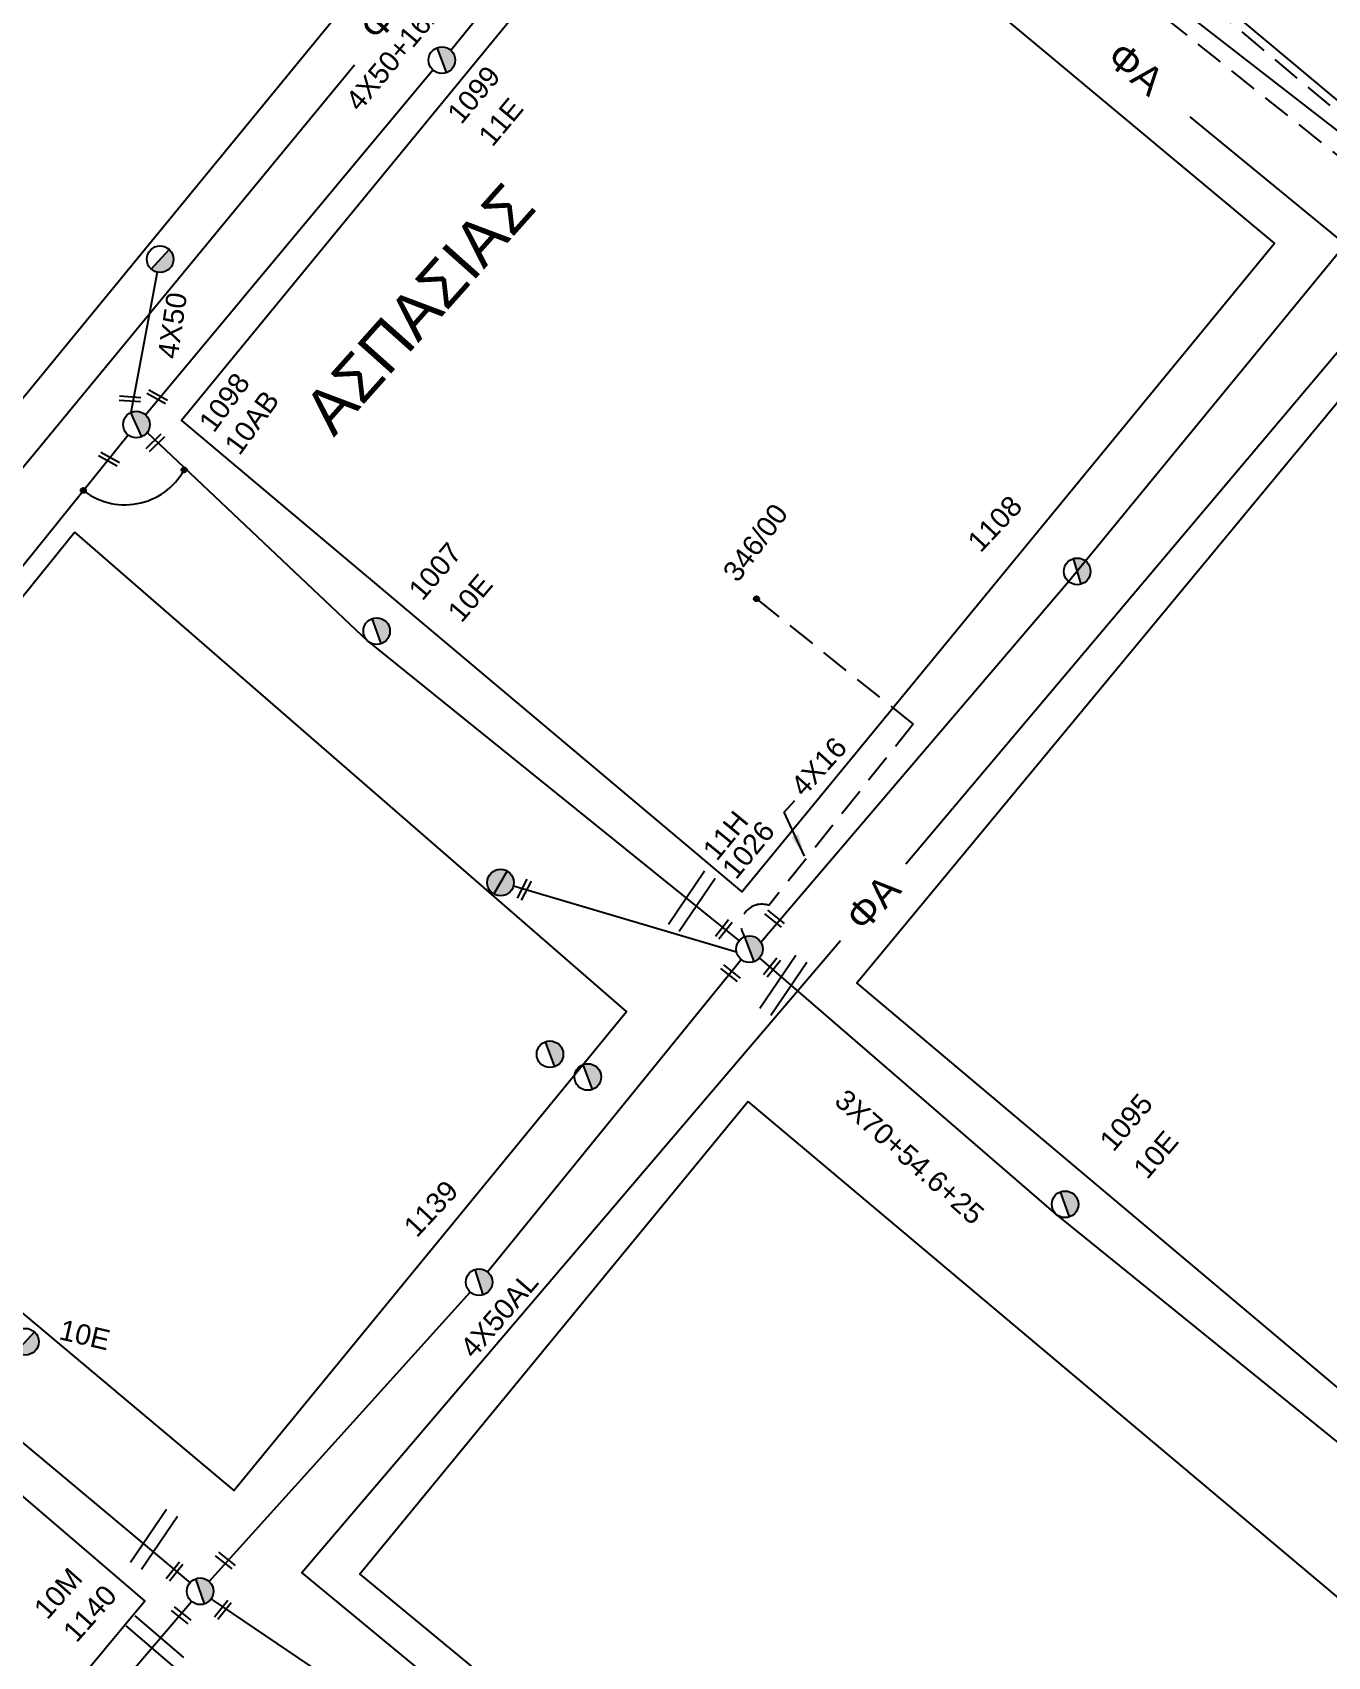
# Model space of a CAD drawing. Header units: millimetres. Extents: x 745 to 5694, y 762 to 3401.
# Drawn here: x 1759.4 to 1874.1, y 1447.8 to 1591.7 of the extents above; entities that cross this region are included whole.
import ezdxf

# ---------------------------------------------------------------- set-up
doc = ezdxf.new("R2010")
doc.units = ezdxf.units.MM
doc.linetypes.add('DASHED', pattern=[19.05, 12.7, -6.35])
for name, color, linetype in [('Άγνωστα', 7, 'Continuous'), ('Γυμνά εναέρια ΧΤ και ΦΟΠ (3Φ)   4x50+16AL', 7, 'Continuous'), ('Εναέρια παροχή ΧΤ 4x16', 7, 'SYN_LINE'), ('Επιγραφές - Σχήματα', 7, 'Continuous'), ('Μηχανική τομή', 7, 'Continuous'), ('Στύλος Ξύλινος', 7, 'Continuous'), ('Στύλος Ξύλινος @ 1', 7, 'Continuous'), ('Στύλος ΦΜ', 7, 'Continuous'), ('Στύλος ΦΜ @ 1', 7, 'Continuous'), ('Συνδέσεις', 7, 'Continuous'), ('Τομή', 7, 'Continuous'), ('Υπόβαθρο ΔΕΗ', 7, 'Continuous'), ('Υπόγεια καλώδια Παροχών ΧΤ   4x50AL', 7, 'DASHED')]:
    doc.layers.add(name, color=color, linetype=linetype)
doc.styles.add('arial', font='arial.ttf')
doc.styles.get("Standard").update_dxf_attribs({"font": 'arial.ttf'})
doc.linetypes.add('SYN_LINE', pattern='A,0.5,-0.0001,["/\\/\\/\\/",Standard,S=0.1,R=0,X=0,Y=-0.05],-0.25', length=0.7501)
doc.dimstyles.new('ISO-25', dxfattribs={"dimtxt": 2.5, "dimasz": 2.5, "dimexe": 1.25, "dimexo": 0.625, "dimtad": 1, "dimtxsty": 'Standard', "dimcen": 2.5, "dimadec": 0, "dimazin": 0, "dimtfac": 1, "dimtmove": 0, "dimatfit": 3, "dimfxl": 1, "dimarcsym": 0})

# ---------------------------------------------------------------- blocks, each defined once
blk = doc.blocks.new('ΥΠΑΡΧΩΝ ΤΣΙΜΕΝΤΕΝΙΟΣ ΣΤΥΛΟΣ')
at = {"layer": 'Στύλος ΦΜ'}
blk.add_hatch(color=256, dxfattribs=at).paths.add_polyline_path([(-1.29, -2.28, 0.574793), (2.62, 0, 0.268822), (1.3, 2.27)])
blk.add_line((-1.29, -2.28), (1.3, 2.27), dxfattribs=at)
blk.add_circle((0, 0), 2.62, dxfattribs=at)
at = {"layer": 'Στύλος ΦΜ', "flags": 4}
for tag, p in [('ΑΡΙΘΜΟΣ', (-4.68, 8.05)), ('ΤΥΠΟΣ', (-4.91, 3.03))]:
    blk.add_attdef(tag, p, '', height=4, dxfattribs=at)
blk = doc.blocks.new('ΜΗΧΑΝΙΚΗ ΤΟΜΗ')
at = {"layer": 'Μηχανική τομή', "ltscale": 40}
for p, q in [((-1.89, 0.78), (1.89, 0.78)), ((1.89, 0), (-1.89, 0))]:
    blk.add_line(p, q, dxfattribs=at)
blk = doc.blocks.new('ΥΠΑΡΧΩΝ ΞΥΛΙΝΟΣ ΣΤΥΛΟΣ')
at = {"layer": 'Στύλος Ξύλινος'}
h = blk.add_hatch(color=7, dxfattribs=at)
h.paths.add_polyline_path([(-2.62, 0, 0.270008), (-1.29, -2.28), (1.3, 2.27, 0.576266)])
h.paths.add_polyline_path([(-1.29, -2.28, 0.574793), (2.62, 0, 0.268822), (1.3, 2.27)])
at = {"layer": 'Στύλος Ξύλινος', "color": 7}
blk.add_line((-1.29, -2.28), (1.3, 2.27), dxfattribs=at)
blk.add_circle((0, 0), 2.62, dxfattribs=at)
at = {"layer": 'Στύλος Ξύλινος', "flags": 4}
for tag, p in [('ΑΡΙΘΜΟΣ', (-4.91, 8.6)), ('ΤΥΠΟΣ', (-4.85, 3.39))]:
    blk.add_attdef(tag, p, '', height=4, dxfattribs=at)
blk = doc.blocks.new('ΤΟΜΗ')
at = {"layer": 'Τομή', "ltscale": 40}
for p, q in [((-5.68, 0), (5.68, 0)), ((5.68, -2.33), (-5.68, -2.33))]:
    blk.add_line(p, q, dxfattribs=at)
blk = doc.blocks.new('_ΣΥΝΔΕΣΗ')
at = {"layer": 'Συνδέσεις', "linetype": 'SYN_LINE', "ltscale": 40}
blk.add_hatch(color=256, dxfattribs=at).paths.add_polyline_path([(0.5, -0.01, 1), (-0.5, -0.01, 1)])
at = {"layer": 'Συνδέσεις'}
blk.add_circle((0, -0.01), 0.5, dxfattribs=at)

msp = doc.modelspace()

# ---------------------------------------------------------------- linework, layer by layer
at = {"layer": 'Άγνωστα', "color": 151, "linetype": 'DASHED', "ltscale": 0.2}
msp.add_lwpolyline([(1850.84, 1600.85, 0.687507), (1853.71, 1597.76), (1880.72, 1576.21, 1.08777), (1882.35, 1578.65), (1894.06, 1595.17), (1913.7, 1620.8), (1938.13, 1652.36)], format="xyb", dxfattribs=at)
at = {"layer": 'Άγνωστα', "color": 85, "linetype": 'DASHED', "ltscale": 0.2}
msp.add_lwpolyline([(1825.79, 1626.27, -0.593792), (1828.55, 1623.49), (1878.55, 1581.64), (1901.07, 1610.74, -0.863971), (1903.12, 1613.25), (1915.16, 1628.44, -0.775772), (1917.28, 1630.87), (1928.85, 1645.32, -1.094095), (1930.11, 1649.59, -5.820794)], format="xyb", dxfattribs=at)
at = {"layer": 'Άγνωστα', "color": 151}
msp.add_lwpolyline([(1879.54, 1579.45), (1852.95, 1600.11)], dxfattribs=at)
at = {"layer": 'Άγνωστα', "color": 6}
msp.add_lwpolyline([(1823.93, 1511.06), (1851.19, 1543.02), (1879.7, 1577.78)], dxfattribs=at)
at = {"layer": 'Άγνωστα', "color": 85}
for points in [[(1770.46, 1570.42), (1768.15, 1557.99)], [(1720.51, 1498.76), (1749.16, 1474.58), (1773.38, 1454.33)]]:
    msp.add_lwpolyline(points, dxfattribs=at)
at = {"layer": 'Άγνωστα', "color": 85, "linetype": 'SYN_LINE', "ltscale": 20}
for points in [[(1769.58, 1556.22), (1789.14, 1537.73), (1822.02, 1511.19)], [(1821.78, 1510.19), (1802.04, 1516.03)]]:
    msp.add_lwpolyline(points, dxfattribs=at)
at = {"layer": 'Άγνωστα', "color": 6, "linetype": 'DASHED', "ltscale": 0.2}
msp.add_lwpolyline([(1823.54, 1541.49), (1837.44, 1530.38)], dxfattribs=at)
at = {"layer": 'Άγνωστα', "color": 133, "linetype": 'SYN_LINE', "ltscale": 10}
msp.add_lwpolyline([(1928.64, 1425), (1902.77, 1442.8), (1880.64, 1462.22), (1850.12, 1486.95), (1823.82, 1509.68)], dxfattribs=at)
at = {"layer": 'Άγνωστα', "color": 27}
msp.add_lwpolyline([(1661.97, 1318.66), (1695.85, 1359.95), (1732.26, 1404.15), (1752.5, 1428.06), (1773.52, 1452.68)], dxfattribs=at)
at = {"layer": 'Γυμνά εναέρια ΧΤ και ΦΟΠ (3Φ)   4x50+16AL', "color": 85}
for points in [[(1796.49, 1590.08), (1824.34, 1624.43)], [(1769.43, 1557.78), (1794.89, 1588.35)], [(1747.31, 1530.48), (1767.89, 1556)]]:
    msp.add_lwpolyline(points, dxfattribs=at)
at = {"layer": 'Γυμνά εναέρια ΧΤ και ΦΟΠ (3Φ)   4x50+16AL', "color": 6}
msp.add_lwpolyline([(1832.67, 1410.99), (1811.15, 1428.61), (1775.26, 1452.91)], dxfattribs=at)
at = {"layer": 'Εναέρια παροχή ΧΤ 4x16', "color": 6, "linetype": 'DASHED', "ltscale": 0.2}
msp.add_lwpolyline([(1837.44, 1530.38), (1824.65, 1514.32, 0.734773), (1822.51, 1511.55, 67.004249)], format="xyb", dxfattribs=at)
at = {"layer": 'Επιγραφές - Σχήματα', "color": 85}
msp.add_line((1732.14, 1521.06), (1787.96, 1588.78), dxfattribs=at)
at = {"layer": 'Επιγραφές - Σχήματα', "color": 85, "ltscale": 0.2}
for points in [[(1861.94, 1584.17), (1880.07, 1569.29), (1836.77, 1517.99)], [(1830.99, 1511.19), (1783.29, 1455.2), (1807.21, 1435.45)]]:
    msp.add_lwpolyline(points, dxfattribs=at)
at = {"layer": 'Επιγραφές - Σχήματα', "ltscale": 0.2}
msp.add_arc((1767.62, 1555.81), 5.99, 229.8854, 330.9863, dxfattribs=at)
at = {"layer": 'Υπόβαθρο ΔΕΗ'}
for points in [[(1944.84, 1667.33), (1890.48, 1711.93), (1828.09, 1624.87), (1878.29, 1582.88), (1944.84, 1667.33)], [(1759.58, 1662.91), (1668.94, 1552.23), (1718.79, 1510.8), (1810.2, 1622.28), (1759.58, 1662.91)], [(1819.61, 1614.56), (1772.62, 1557.29), (1822.26, 1515.54), (1869.43, 1573), (1819.61, 1614.56)], [(1880, 1564.89), (1832.45, 1507.43), (1902.37, 1448.55), (1951.26, 1506.05), (1880.07, 1564.97)], [(1763.18, 1547.38), (1728.03, 1503.82), (1777.27, 1462.51), (1812.04, 1504.94), (1763.18, 1547.38)], [(1822.81, 1496.96), (1788.42, 1455.09), (1858.72, 1397.01), (1892.74, 1438.13), (1822.81, 1496.96)]]:
    msp.add_lwpolyline(points, dxfattribs=at)
msp.add_lwpolyline([(1608.69, 1383.97), (1637.59, 1407.83, 0.053945), (1668.38, 1439.41, -0.054791), (1699.76, 1471.48), (1719.65, 1495.3), (1769.38, 1452.7), (1661.56, 1322.99), (1608.69, 1383.97)], format="xyb", dxfattribs=at)
at = {"layer": 'Υπόγεια καλώδια Παροχών ΧΤ   4x50AL', "color": 6, "linetype": 'Continuous', "ltscale": 0.2}
for points in [[(1799.72, 1481.86), (1822.18, 1509.54)], [(1798.98, 1480.95), (1798.98, 1480.95)], [(1775.06, 1454.45), (1798.19, 1480.08)]]:
    msp.add_lwpolyline(points, dxfattribs=at)

# ---------------------------------------------------------------- block references
at = {"layer": 'Μηχανική τομή'}
for p, xscale, yscale, zscale, rotation in [((1770.37, 1559.21), 0.4999999999998913, 0.4999999999998913, 0.4999999999998913, 330.9942279509874), ((1768.04, 1559), 0.4999999999998782, 0.4999999999998782, 0.4999999999998782, 355.7934367820142), ((1770.43, 1555.17), 0.4999999999998744, 0.4999999999998744, 0.4999999999998744, 44.29234974484683), ((1766.11, 1553.69), 0.4999999999998913, 0.4999999999998913, 0.4999999999998913, 330.9942279509874), ((1803.15, 1515.64), 0.4999999999998538, 0.4999999999998538, 0.4999999999998538, 62.73212802476592), ((1825.27, 1513.31), 0.4999999999999888, 0.4999999999999888, 0.4999999999999888, 141.4205093085457), ((1820.8, 1512.09), 0.4999999999999888, 0.4999999999999888, 0.4999999999999888, 51.42050930854569), ((1824.77, 1508.94), 0.4999999999999888, 0.4999999999999888, 0.4999999999999888, 231.4205093085457), ((1821.36, 1508.47), 0.4999999999999888, 0.4999999999999888, 0.4999999999999888, 141.4205093085457), ((1772.16, 1455.21), 0.4999999999999888, 0.4999999999999888, 0.4999999999999888, 51.42050930854569), ((1776.63, 1456.44), 0.4999999999999888, 0.4999999999999888, 0.4999999999999888, 141.4205093085457), ((1772.72, 1451.59), 0.4999999999999888, 0.4999999999999888, 0.4999999999999888, 141.4205093085457), ((1776.13, 1452.06), 0.4999999999999888, 0.4999999999999888, 0.4999999999999888, 231.4205093085457)]:
    msp.add_blockref('ΜΗΧΑΝΙΚΗ ΤΟΜΗ', p, dxfattribs=dict(at, xscale=xscale, yscale=yscale, zscale=zscale, rotation=rotation))
at = {"layer": 'Στύλος Ξύλινος @ 1', "ltscale": 40, "xscale": 0.4499999999998181, "yscale": 0.4499999999998181, "zscale": 0.4499999999998181}
msp.add_blockref('ΥΠΑΡΧΩΝ ΞΥΛΙΝΟΣ ΣΤΥΛΟΣ', (1800.88, 1516.35), dxfattribs=at)
at = {"layer": 'Στύλος ΦΜ @ 1', "ltscale": 40}
ref = msp.add_blockref('ΥΠΑΡΧΩΝ ΤΣΙΜΕΝΤΕΝΙΟΣ ΣΤΥΛΟΣ', (1795.69, 1589.21), dxfattribs=dict(at, xscale=0.449999999999617, yscale=0.449999999999617, zscale=0.449999999999617, rotation=50.16909391974974))
ref.add_attrib('ΤΥΠΟΣ', '1099', (1797.4, 1583.43), dxfattribs={"layer": 'Στύλος ΦΜ', "height": 1.8, "rotation": 50.1691, "flags": 4})
ref.add_attrib('ΑΡΙΘΜΟΣ', '11E', (1800.16, 1581.44), dxfattribs={"layer": 'Στύλος ΦΜ', "height": 1.8, "rotation": 50.1691, "flags": 4})
at = {"layer": 'Στύλος ΦΜ @ 1', "ltscale": 40, "xscale": 0.4499999999996779, "yscale": 0.4499999999996779, "zscale": 0.4499999999996779, "rotation": 346.8465568456768}
msp.add_blockref('ΥΠΑΡΧΩΝ ΤΣΙΜΕΝΤΕΝΙΟΣ ΣΤΥΛΟΣ', (1770.73, 1571.57), dxfattribs=at)
at = {"layer": 'Στύλος ΦΜ @ 1', "ltscale": 40}
ref = msp.add_blockref('ΥΠΑΡΧΩΝ ΤΣΙΜΕΝΤΕΝΙΟΣ ΣΤΥΛΟΣ', (1768.63, 1556.92), dxfattribs=dict(at, xscale=0.4499999999997307, yscale=0.4499999999997307, zscale=0.4499999999997307, rotation=53.8972405989808))
ref.add_attrib('ΤΥΠΟΣ', '1098', (1775.49, 1556.11), dxfattribs={"layer": 'Στύλος ΦΜ', "height": 1.8, "rotation": 53.8972, "flags": 4})
ref.add_attrib('ΑΡΙΘΜΟΣ', '10AB', (1777.76, 1554.1), dxfattribs={"layer": 'Στύλος ΦΜ', "height": 1.8, "rotation": 53.8972, "flags": 4})
ref = msp.add_blockref('ΥΠΑΡΧΩΝ ΤΣΙΜΕΝΤΕΝΙΟΣ ΣΤΥΛΟΣ', (1851.96, 1543.92), dxfattribs=dict(at, xscale=0.4499999999996648, yscale=0.4499999999996648, zscale=0.4499999999996648, rotation=46.69184311881014))
ref.add_attrib('ΤΥΠΟΣ', '1108', (1843.39, 1545.5), dxfattribs={"layer": 'Στύλος ΦΜ', "height": 1.8, "rotation": 46.6918, "flags": 4})
ref = msp.add_blockref('ΥΠΑΡΧΩΝ ΤΣΙΜΕΝΤΕΝΙΟΣ ΣΤΥΛΟΣ', (1789.91, 1538.63), dxfattribs=dict(at, xscale=0.4499999999995913, yscale=0.4499999999995913, zscale=0.4499999999995913, rotation=49.73625687117109))
ref.add_attrib('ΤΥΠΟΣ', '1007', (1793.96, 1541.22), dxfattribs={"layer": 'Στύλος ΦΜ', "height": 1.8, "rotation": 49.7363, "flags": 4})
ref.add_attrib('ΑΡΙΘΜΟΣ', '10E', (1797.42, 1539.28), dxfattribs={"layer": 'Στύλος ΦΜ', "height": 1.8, "rotation": 49.7363, "flags": 4})
ref = msp.add_blockref('ΥΠΑΡΧΩΝ ΤΣΙΜΕΝΤΕΝΙΟΣ ΣΤΥΛΟΣ', (1822.93, 1510.45), dxfattribs=dict(at, xscale=0.4499999999997845, yscale=0.4499999999997845, zscale=0.4499999999997845, rotation=50.68609731662393))
ref.add_attrib('ΤΥΠΟΣ', '11H', (1820.04, 1518.18), dxfattribs={"layer": 'Στύλος ΦΜ', "height": 1.8, "rotation": 50.6861, "flags": 4})
ref.add_attrib('ΑΡΙΘΜΟΣ', '1026', (1821.74, 1516.53), dxfattribs={"layer": 'Στύλος ΦΜ', "height": 1.8, "rotation": 50.6861, "flags": 4})
ref = msp.add_blockref('ΥΠΑΡΧΩΝ ΤΣΙΜΕΝΤΕΝΙΟΣ ΣΤΥΛΟΣ', (1805.26, 1501.14), dxfattribs=dict(at, xscale=0.449999999999748, yscale=0.449999999999748, zscale=0.449999999999748, rotation=50.26131924049457))
ref.add_attrib('ΤΥΠΟΣ', '2273', (1699.16, 1465.72), dxfattribs={"layer": 'Στύλος ΦΜ', "height": 1.8, "rotation": 50.2613, "flags": 4})
ref = msp.add_blockref('ΥΠΑΡΧΩΝ ΤΣΙΜΕΝΤΕΝΙΟΣ ΣΤΥΛΟΣ', (1808.61, 1499.13), dxfattribs=dict(at, xscale=0.449999999999748, yscale=0.449999999999748, zscale=0.449999999999748, rotation=50.26131924049457))
ref.add_attrib('ΤΥΠΟΣ', '11 E', (1702.51, 1463.71), dxfattribs={"layer": 'Στύλος ΦΜ', "height": 1.8, "rotation": 50.2613, "flags": 4})
ref = msp.add_blockref('ΥΠΑΡΧΩΝ ΤΣΙΜΕΝΤΕΝΙΟΣ ΣΤΥΛΟΣ', (1850.88, 1487.85), dxfattribs=dict(at, xscale=0.4499999999996668, yscale=0.4499999999996668, zscale=0.4499999999996668, rotation=49.64521803934309))
ref.add_attrib('ΤΥΠΟΣ', '1095', (1855.16, 1492.42), dxfattribs={"layer": 'Στύλος ΦΜ', "height": 1.8, "rotation": 49.6452, "flags": 4})
ref.add_attrib('ΑΡΙΘΜΟΣ', '10E', (1858.15, 1489.97), dxfattribs={"layer": 'Στύλος ΦΜ', "height": 1.8, "rotation": 49.6452, "flags": 4})
ref = msp.add_blockref('ΥΠΑΡΧΩΝ ΤΣΙΜΕΝΤΕΝΙΟΣ ΣΤΥΛΟΣ', (1798.98, 1480.95), dxfattribs=dict(at, xscale=0.4499999999998166, yscale=0.4499999999998166, zscale=0.4499999999998166, rotation=47.00050480347086))
ref.add_attrib('ΤΥΠΟΣ', '1139', (1793.46, 1484.82), dxfattribs={"layer": 'Στύλος ΦΜ', "height": 1.8, "rotation": 47.0005, "flags": 4})
ref = msp.add_blockref('ΥΠΑΡΧΩΝ ΤΣΙΜΕΝΤΕΝΙΟΣ ΣΤΥΛΟΣ', (1758.8, 1475.68), dxfattribs=dict(at, xscale=0.4499999999996779, yscale=0.4499999999996779, zscale=0.4499999999996779, rotation=346.8465568456768))
ref.add_attrib('ΤΥΠΟΣ', '10E', (1761.68, 1475.92), dxfattribs={"layer": 'Στύλος ΦΜ', "height": 1.8, "rotation": 346.8466, "flags": 4})
ref = msp.add_blockref('ΥΠΑΡΧΩΝ ΤΣΙΜΕΝΤΕΝΙΟΣ ΣΤΥΛΟΣ', (1774.28, 1453.57), dxfattribs=dict(at, xscale=0.4499999999996892, yscale=0.4499999999996892, zscale=0.4499999999996892, rotation=48.42045667094877))
ref.add_attrib('ΤΥΠΟΣ', '10M', (1760.74, 1450.97), dxfattribs={"layer": 'Στύλος ΦΜ', "height": 1.8, "rotation": 48.4205, "flags": 4})
ref.add_attrib('ΑΡΙΘΜΟΣ', '1140', (1763.32, 1448.93), dxfattribs={"layer": 'Στύλος ΦΜ', "height": 1.8, "rotation": 48.4205, "flags": 4})
at = {"layer": 'Συνδέσεις', "xscale": 0.4499999999998181, "yscale": 0.4499999999998181, "zscale": 0.4499999999998181}
for p in [(1772.86, 1552.92), (1763.93, 1551.1), (1823.55, 1541.5)]:
    msp.add_blockref('_ΣΥΝΔΕΣΗ', p, dxfattribs=at)
at = {"layer": 'Τομή'}
for p, xscale, yscale, zscale, rotation in [((1817.34, 1515.03), 0.5000000000000415, 0.5000000000000415, 0.5000000000000415, 55.80263981777615), ((1825.45, 1507.58), 0.5000000000000415, 0.5000000000000415, 0.5000000000000415, 55.80263981777615), ((1769.7, 1458.49), 0.5000000000000415, 0.5000000000000415, 0.5000000000000415, 55.80263981777615), ((1769.89, 1448.67), 0.5000000000000834, 0.5000000000000834, 0.5000000000000834, 139.4614354054456)]:
    msp.add_blockref('ΤΟΜΗ', p, dxfattribs=dict(at, xscale=xscale, yscale=yscale, zscale=zscale, rotation=rotation))

# ---------------------------------------------------------------- texts
at = {"layer": 'Άγνωστα', "char_height": 1.8, "width": 69.1904, "attachment_point": 1, "style": 'arial'}
for s, insert, rotation in [('4X50', (1770.49, 1562.93), 81.5752), ('3X70+54.6+25', (1831.53, 1498.19), 318.5639)]:
    msp.add_mtext(s, dxfattribs=dict(at, insert=insert, rotation=rotation))
at = {"layer": 'Γυμνά εναέρια ΧΤ και ΦΟΠ (3Φ)   4x50+16AL', "insert": (1787.01, 1585.71), "char_height": 1.8, "width": 69.1904, "attachment_point": 1, "rotation": 50.1048, "style": 'arial'}
msp.add_mtext('4X50+16AL', dxfattribs=at)
at = {"layer": 'Εναέρια παροχή ΧΤ 4x16', "insert": (1826.42, 1525.07), "char_height": 1.8, "width": 69.1904, "attachment_point": 1, "rotation": 47.7902, "style": 'arial'}
msp.add_mtext('4X16', dxfattribs=at)
at = {"layer": 'Επιγραφές - Σχήματα', "color": 85, "char_height": 2.5, "width": 19.229, "attachment_point": 1, "style": 'arial'}
for insert, rotation in [((1788.13, 1592.42), 47.2165), ((1855.94, 1591.06), 320.7206), ((1831.2, 1513.53), 47.3816)]:
    msp.add_mtext('ΦΑ', dxfattribs=dict(at, insert=insert, rotation=rotation))
at = {"layer": 'Επιγραφές - Σχήματα', "attachment_point": 1, "style": 'arial'}
for s, insert, char_height, width, rotation in [('AΣΠAΣIAΣ', (1783.13, 1558.41), 4, 69.1904, 48.273), ('346/00', (1820.44, 1543.91), 1.8, 19.229, 53.7208)]:
    msp.add_mtext(s, dxfattribs=dict(at, insert=insert, char_height=char_height, width=width, rotation=rotation))
at = {"layer": 'Υπόγεια καλώδια Παροχών ΧΤ   4x50AL', "insert": (1797.15, 1475.27), "char_height": 1.8, "width": 69.1904, "attachment_point": 1, "rotation": 49.2281, "style": 'arial'}
msp.add_mtext('4X50AL', dxfattribs=at)

# ---------------------------------------------------------------- leaders
at = {"layer": 'Επιγραφές - Σχήματα'}
msp.add_leader([(1827.8, 1518.69), (1825.99, 1522.58), (1826.94, 1523.63)], dimstyle='ISO-25', override={"dimasz": 2, "dimgap": 0.625, "dimtad": 0}, dxfattribs=at)

doc.saveas('drawing.dxf')
